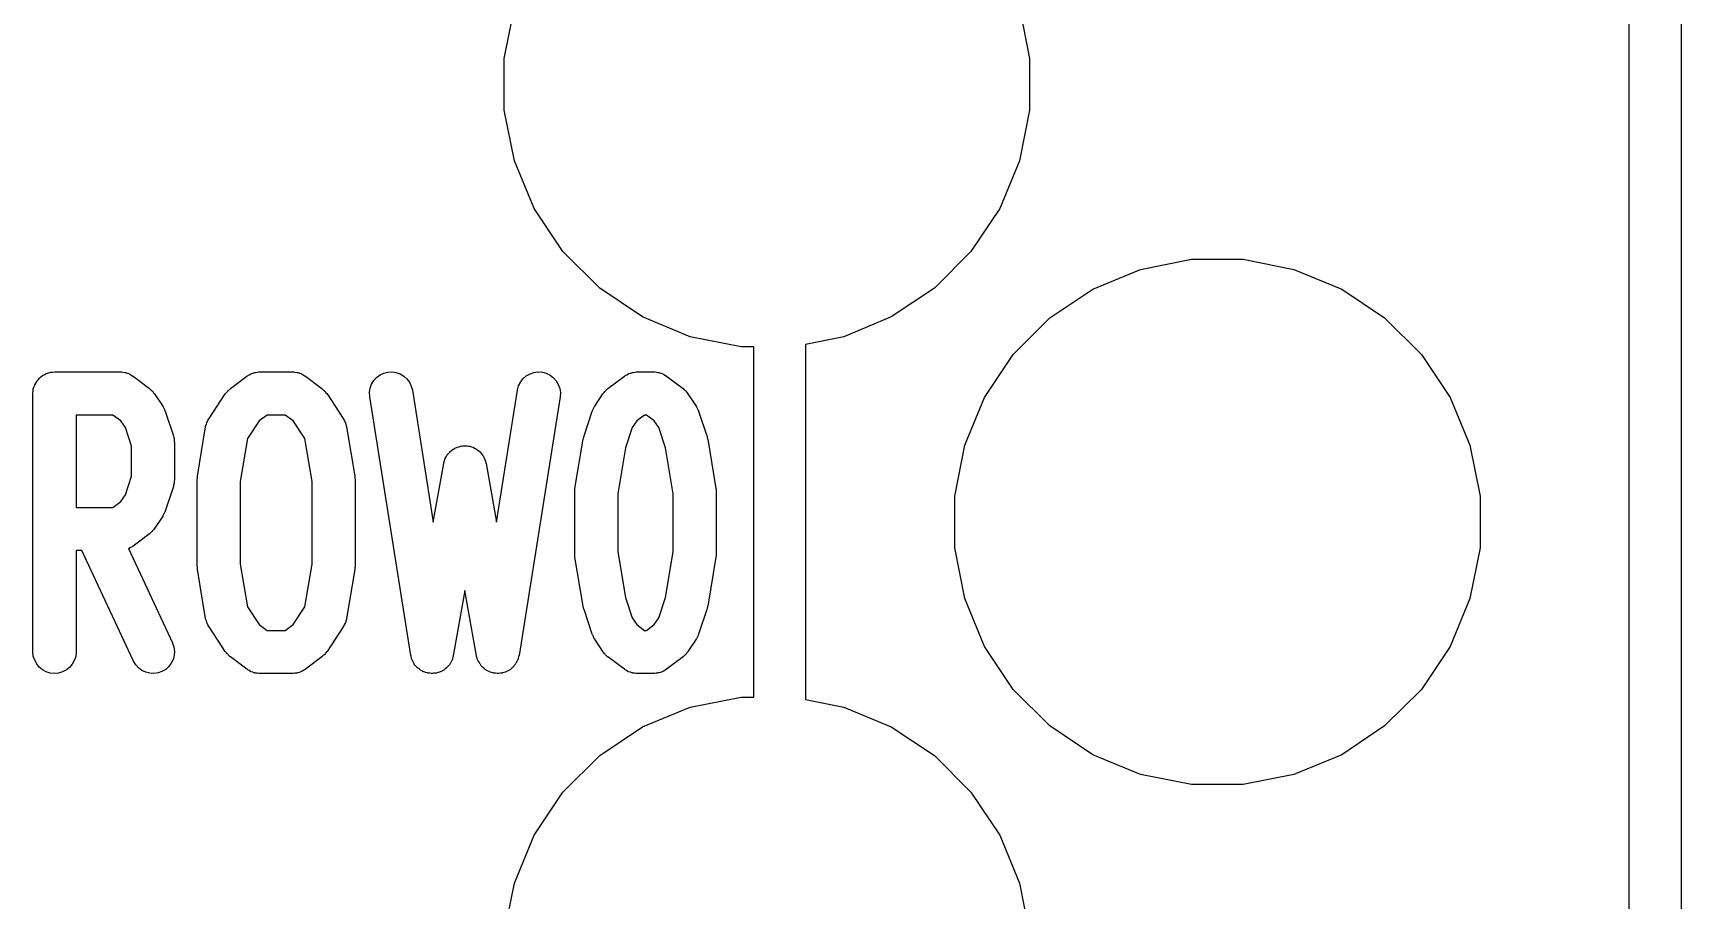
# Model space of a CAD drawing. Extents: x 85 to 230, y -161 to -76.
# Drawn here: x 222.106 to 226.887, y -93.538 to -91.022 of the extents above; entities that cross this region are included whole.
import ezdxf

# ---------------------------------------------------------------- set-up
doc = ezdxf.new("R2010")
doc.units = 0
doc.header["$MEASUREMENT"] = 0
doc.layers.add('BLACK', color=7, linetype='CONTINUOUS')

msp = doc.modelspace()

# ---------------------------------------------------------------- linework, layer by layer
at = {"layer": 'BLACK', "linetype": 'CONTINUOUS'}
for p, q in [((226.887, -75.9342), (226.887, -106.407)), ((226.737, -106.336), (226.737, -76.0055)), ((223.473, -91.0955), (223.503, -90.9482)), ((224.968, -90.9482), (224.997, -91.0955)), ((223.473, -91.2456), (223.473, -91.0955)), ((224.997, -91.0955), (224.997, -91.2456)), ((223.503, -91.3928), (223.473, -91.2456)), ((224.997, -91.2456), (224.968, -91.3928)), ((223.56, -91.5315), (223.503, -91.3928)), ((224.968, -91.3928), (224.911, -91.5315)), ((223.643, -91.6563), (223.56, -91.5315)), ((224.911, -91.5315), (224.827, -91.6563)), ((223.75, -91.7624), (223.643, -91.6563)), ((224.827, -91.6563), (224.721, -91.7624)), ((225.319, -91.7078), (225.467, -91.6785)), ((225.467, -91.6785), (225.617, -91.6785)), ((225.617, -91.6785), (225.764, -91.7078)), ((225.181, -91.7652), (225.319, -91.7078)), ((225.764, -91.7078), (225.903, -91.7652)), ((223.874, -91.8458), (223.75, -91.7624)), ((224.721, -91.7624), (224.596, -91.8458)), ((225.056, -91.8486), (225.181, -91.7652)), ((225.903, -91.7652), (226.027, -91.8486)), ((224.013, -91.9032), (223.874, -91.8458)), ((224.596, -91.8458), (224.458, -91.9032)), ((224.95, -91.9548), (225.056, -91.8486)), ((226.027, -91.8486), (226.134, -91.9548)), ((224.16, -91.9325), (224.013, -91.9032)), ((224.197, -91.9325), (224.16, -91.9325)), ((224.197, -92.9485), (224.197, -91.9325)), ((224.458, -91.9032), (224.347, -91.9253)), ((224.347, -91.9253), (224.347, -92.9557)), ((224.866, -92.0796), (224.95, -91.9548)), ((226.134, -91.9548), (226.217, -92.0796)), ((222.114, -92.038), (222.117, -92.0328)), ((222.117, -92.0325), (222.121, -92.028)), ((222.117, -92.0327), (222.117, -92.0325)), ((222.117, -92.0328), (222.117, -92.0327)), ((222.121, -92.028), (222.125, -92.0234)), ((222.125, -92.0231), (222.129, -92.0194)), ((222.125, -92.0233), (222.125, -92.0231)), ((222.125, -92.0234), (222.125, -92.0233)), ((222.129, -92.0194), (222.134, -92.0157)), ((222.134, -92.0155), (222.14, -92.0128)), ((222.134, -92.0156), (222.134, -92.0155)), ((222.134, -92.0157), (222.134, -92.0156)), ((222.14, -92.0128), (222.145, -92.01)), ((222.145, -92.0098), (222.151, -92.0082)), ((222.145, -92.0099), (222.145, -92.0098)), ((222.145, -92.01), (222.145, -92.0099)), ((222.151, -92.0082), (222.156, -92.0065)), ((222.156, -92.0065), (222.157, -92.0065)), ((222.157, -92.0064), (222.163, -92.0059)), ((222.157, -92.0065), (222.157, -92.0064)), ((222.163, -92.0059), (222.169, -92.0053)), ((222.169, -92.0053), (222.359, -92.0053)), ((222.359, -92.0053), (222.36, -92.0053)), ((222.36, -92.0053), (222.361, -92.0055)), ((222.361, -92.0055), (222.363, -92.0054)), ((222.363, -92.0054), (222.367, -92.0061)), ((222.367, -92.0061), (222.372, -92.0067)), ((222.372, -92.0067), (222.373, -92.0071)), ((222.373, -92.0071), (222.375, -92.0073)), ((222.375, -92.0073), (222.379, -92.0089)), ((222.379, -92.0089), (222.384, -92.0103)), ((222.384, -92.0103), (222.385, -92.011)), ((222.385, -92.011), (222.386, -92.0115)), ((222.386, -92.0115), (222.39, -92.0139)), ((222.39, -92.0139), (222.394, -92.0162)), ((222.394, -92.0162), (222.395, -92.0171)), ((222.395, -92.0171), (222.397, -92.0178)), ((222.397, -92.0178), (222.444, -92.0535)), ((222.679, -92.0535), (222.726, -92.0178)), ((222.726, -92.0178), (222.727, -92.0173)), ((222.727, -92.0173), (222.728, -92.0166)), ((222.728, -92.0166), (222.729, -92.0157)), ((222.729, -92.0157), (222.733, -92.0135)), ((222.733, -92.0135), (222.738, -92.0111)), ((222.738, -92.0111), (222.739, -92.0106)), ((222.739, -92.0106), (222.74, -92.01)), ((222.74, -92.01), (222.745, -92.0086)), ((222.745, -92.0086), (222.749, -92.0071)), ((222.749, -92.0071), (222.75, -92.0069)), ((222.75, -92.0069), (222.752, -92.0065)), ((222.752, -92.0065), (222.756, -92.006)), ((222.756, -92.006), (222.761, -92.0054)), ((222.761, -92.0054), (222.763, -92.0054)), ((222.763, -92.0054), (222.764, -92.0053)), ((222.764, -92.0053), (222.859, -92.0053)), ((222.859, -92.0053), (222.86, -92.0053)), ((222.86, -92.0053), (222.861, -92.0055)), ((222.861, -92.0055), (222.863, -92.0054)), ((222.863, -92.0054), (222.867, -92.0061)), ((222.867, -92.0061), (222.872, -92.0067)), ((222.872, -92.0067), (222.873, -92.0071)), ((222.873, -92.0071), (222.875, -92.0073)), ((222.875, -92.0073), (222.879, -92.0089)), ((222.879, -92.0089), (222.884, -92.0103)), ((222.884, -92.0103), (222.885, -92.011)), ((222.885, -92.011), (222.886, -92.0115)), ((222.886, -92.0115), (222.89, -92.0139)), ((222.89, -92.0139), (222.894, -92.0162)), ((222.894, -92.0162), (222.895, -92.0171)), ((222.895, -92.0171), (222.897, -92.0178)), ((222.897, -92.0178), (222.944, -92.0535)), ((223.088, -92.041), (223.095, -92.0305)), ((223.095, -92.0305), (223.103, -92.0215)), ((223.103, -92.0215), (223.113, -92.0142)), ((223.113, -92.0142), (223.124, -92.009)), ((223.124, -92.009), (223.135, -92.006)), ((223.135, -92.006), (223.148, -92.0054)), ((223.148, -92.0054), (223.16, -92.0071)), ((223.16, -92.0071), (223.171, -92.0111)), ((223.171, -92.0111), (223.182, -92.0173)), ((223.182, -92.0173), (223.191, -92.0255)), ((223.191, -92.0255), (223.198, -92.0352)), ((223.521, -92.0345), (223.528, -92.0248)), ((223.528, -92.0248), (223.537, -92.0168)), ((223.537, -92.0168), (223.548, -92.0108)), ((223.548, -92.0108), (223.559, -92.0069)), ((223.559, -92.0069), (223.571, -92.0053)), ((223.571, -92.0053), (223.584, -92.0061)), ((223.584, -92.0061), (223.595, -92.0093)), ((223.595, -92.0093), (223.606, -92.0147)), ((223.606, -92.0147), (223.616, -92.0221)), ((223.616, -92.0221), (223.624, -92.0313)), ((223.624, -92.0313), (223.63, -92.0418)), ((223.774, -92.0535), (223.822, -92.0178)), ((223.822, -92.0173), (223.823, -92.0166)), ((223.822, -92.0178), (223.822, -92.0173)), ((223.823, -92.0166), (223.825, -92.0157)), ((223.825, -92.0157), (223.829, -92.0135)), ((223.829, -92.0135), (223.833, -92.0111)), ((223.833, -92.0111), (223.834, -92.0106)), ((223.834, -92.0106), (223.835, -92.01)), ((223.835, -92.01), (223.84, -92.0086)), ((223.84, -92.0086), (223.844, -92.0071)), ((223.844, -92.0071), (223.846, -92.0069)), ((223.846, -92.0069), (223.847, -92.0065)), ((223.847, -92.0065), (223.852, -92.006)), ((223.852, -92.006), (223.856, -92.0054)), ((223.856, -92.0054), (223.858, -92.0054)), ((223.858, -92.0054), (223.859, -92.0053)), ((223.859, -92.0053), (223.907, -92.0053)), ((223.907, -92.0053), (223.908, -92.0053)), ((223.908, -92.0053), (223.909, -92.0055)), ((223.909, -92.0055), (223.91, -92.0054)), ((223.91, -92.0054), (223.915, -92.0061)), ((223.915, -92.0061), (223.92, -92.0067)), ((223.92, -92.0067), (223.921, -92.0071)), ((223.921, -92.0071), (223.922, -92.0073)), ((223.922, -92.0073), (223.927, -92.0089)), ((223.927, -92.0089), (223.931, -92.0103)), ((223.931, -92.0103), (223.933, -92.011)), ((223.933, -92.011), (223.934, -92.0115)), ((223.934, -92.0115), (223.938, -92.0139)), ((223.938, -92.0139), (223.942, -92.0162)), ((223.942, -92.0162), (223.943, -92.0171)), ((223.943, -92.0171), (223.944, -92.0178)), ((223.944, -92.0178), (223.992, -92.0535)), ((222.106, -92.0669), (222.107, -92.061)), ((222.106, -92.0673), (222.106, -92.0669)), ((222.106, -92.0674), (222.106, -92.0673)), ((222.106, -92.0678), (222.106, -92.0674)), ((222.106, -92.0674), (222.106, -92.0674)), ((222.106, -92.8178), (222.106, -92.0678)), ((222.107, -92.0548), (222.109, -92.0492)), ((222.107, -92.055), (222.107, -92.0548)), ((222.107, -92.0552), (222.107, -92.055)), ((222.107, -92.061), (222.107, -92.0552)), ((222.109, -92.0492), (222.111, -92.0436)), ((222.111, -92.0432), (222.114, -92.038)), ((222.111, -92.0434), (222.111, -92.0432)), ((222.111, -92.0436), (222.111, -92.0434)), ((222.444, -92.0535), (222.445, -92.054)), ((222.445, -92.054), (222.448, -92.0568)), ((222.448, -92.0568), (222.451, -92.0594)), ((222.451, -92.0594), (222.452, -92.061)), ((222.452, -92.061), (222.454, -92.0624)), ((222.454, -92.0624), (222.456, -92.0657)), ((222.456, -92.0657), (222.459, -92.0688)), ((222.459, -92.0688), (222.483, -92.1046)), ((222.617, -92.1403), (222.664, -92.0688)), ((222.664, -92.0688), (222.665, -92.0681)), ((222.665, -92.0681), (222.667, -92.065)), ((222.667, -92.065), (222.67, -92.0617)), ((222.67, -92.0617), (222.671, -92.0604)), ((222.671, -92.0604), (222.673, -92.0588)), ((222.673, -92.0588), (222.676, -92.0563)), ((222.676, -92.0563), (222.679, -92.0535)), ((222.944, -92.0535), (222.945, -92.054)), ((222.945, -92.054), (222.948, -92.0568)), ((222.948, -92.0568), (222.951, -92.0594)), ((222.951, -92.0594), (222.952, -92.061)), ((222.952, -92.061), (222.954, -92.0624)), ((222.954, -92.0624), (222.956, -92.0657)), ((222.956, -92.0657), (222.959, -92.0688)), ((222.959, -92.0688), (223.006, -92.1403)), ((223.082, -92.0645), (223.084, -92.0525)), ((223.083, -92.0767), (223.082, -92.0645)), ((223.083, -92.0776), (223.083, -92.0767)), ((223.202, -92.8276), (223.083, -92.0776)), ((223.084, -92.0525), (223.088, -92.041)), ((223.198, -92.0352), (223.203, -92.0462)), ((223.203, -92.0462), (223.207, -92.058)), ((223.207, -92.058), (223.267, -92.4411)), ((223.451, -92.4411), (223.512, -92.058)), ((223.512, -92.0571), (223.515, -92.0454)), ((223.512, -92.058), (223.512, -92.0571)), ((223.515, -92.0454), (223.521, -92.0345)), ((223.635, -92.0776), (223.516, -92.8276)), ((223.63, -92.0418), (223.634, -92.0533)), ((223.634, -92.0533), (223.636, -92.0654)), ((223.636, -92.0654), (223.635, -92.0776)), ((223.736, -92.1046), (223.759, -92.0688)), ((223.759, -92.0688), (223.76, -92.0681)), ((223.76, -92.0681), (223.763, -92.065)), ((223.763, -92.065), (223.765, -92.0617)), ((223.765, -92.0617), (223.767, -92.0604)), ((223.767, -92.0604), (223.768, -92.0588)), ((223.768, -92.0588), (223.771, -92.0563)), ((223.771, -92.0563), (223.774, -92.0535)), ((223.992, -92.0535), (223.993, -92.054)), ((223.993, -92.054), (223.995, -92.0568)), ((223.995, -92.0568), (223.999, -92.0594)), ((223.999, -92.0594), (224, -92.061)), ((224, -92.061), (224.001, -92.0624)), ((224.001, -92.0624), (224.004, -92.0657)), ((224.004, -92.0657), (224.006, -92.0688)), ((224.006, -92.0688), (224.03, -92.1046)), ((224.809, -92.2182), (224.866, -92.0796)), ((226.217, -92.0796), (226.274, -92.2182)), ((222.483, -92.1046), (222.483, -92.1053)), ((222.483, -92.1053), (222.484, -92.1069)), ((222.484, -92.1069), (222.485, -92.1083)), ((222.485, -92.1083), (222.487, -92.1123)), ((222.487, -92.1123), (222.489, -92.1161)), ((222.489, -92.1161), (222.489, -92.1178)), ((222.489, -92.1178), (222.49, -92.1195)), ((222.49, -92.1195), (222.514, -92.1909)), ((223.705, -92.1909), (223.728, -92.1195)), ((223.728, -92.1195), (223.729, -92.1186)), ((223.729, -92.117), (223.73, -92.1153)), ((223.729, -92.1186), (223.729, -92.117)), ((223.73, -92.1153), (223.732, -92.1115)), ((223.732, -92.1115), (223.734, -92.1076)), ((223.734, -92.1076), (223.735, -92.1061)), ((223.735, -92.1061), (223.736, -92.1046)), ((224.03, -92.1046), (224.031, -92.1053)), ((224.031, -92.1053), (224.031, -92.1069)), ((224.031, -92.1069), (224.032, -92.1083)), ((224.032, -92.1083), (224.034, -92.1123)), ((224.034, -92.1123), (224.036, -92.1161)), ((224.036, -92.1161), (224.037, -92.1178)), ((224.037, -92.1178), (224.037, -92.1195)), ((224.037, -92.1195), (224.061, -92.1909)), ((222.231, -92.1303), (222.231, -92.3982)), ((222.338, -92.1303), (222.231, -92.1303)), ((222.361, -92.1471), (222.338, -92.1303)), ((222.374, -92.1669), (222.361, -92.1471)), ((222.392, -92.2208), (222.374, -92.1669)), ((222.583, -92.3075), (222.607, -92.1647)), ((222.607, -92.1627), (222.609, -92.1574)), ((222.607, -92.1633), (222.607, -92.1627)), ((222.607, -92.1638), (222.607, -92.1633)), ((222.607, -92.1647), (222.607, -92.1638)), ((222.609, -92.1574), (222.61, -92.1521)), ((222.61, -92.1521), (222.611, -92.1516)), ((222.611, -92.151), (222.613, -92.1461)), ((222.611, -92.1516), (222.611, -92.151)), ((222.613, -92.1461), (222.616, -92.1412)), ((222.616, -92.1408), (222.617, -92.1403)), ((222.616, -92.1412), (222.616, -92.1408)), ((222.762, -92.1471), (222.728, -92.1984)), ((222.785, -92.1303), (222.762, -92.1471)), ((222.838, -92.1303), (222.785, -92.1303)), ((222.861, -92.1471), (222.838, -92.1303)), ((222.895, -92.1984), (222.861, -92.1471)), ((223.006, -92.1403), (223.007, -92.141)), ((223.007, -92.141), (223.007, -92.1415)), ((223.007, -92.1415), (223.007, -92.1419)), ((223.007, -92.1419), (223.01, -92.1469)), ((223.01, -92.1469), (223.012, -92.1518)), ((223.012, -92.1518), (223.013, -92.1524)), ((223.013, -92.1524), (223.013, -92.1529)), ((223.013, -92.1529), (223.014, -92.1583)), ((223.014, -92.1583), (223.016, -92.1636)), ((223.016, -92.1636), (223.016, -92.1641)), ((223.016, -92.1641), (223.016, -92.1647)), ((223.016, -92.1647), (223.04, -92.3075)), ((223.844, -92.1669), (223.825, -92.2258)), ((223.858, -92.1471), (223.844, -92.1669)), ((223.88, -92.1303), (223.858, -92.1471)), ((223.886, -92.1303), (223.88, -92.1303)), ((223.908, -92.1471), (223.886, -92.1303)), ((223.922, -92.1669), (223.908, -92.1471)), ((223.941, -92.2258), (223.922, -92.1669)), ((222.392, -92.3077), (222.392, -92.2208)), ((222.514, -92.1909), (222.514, -92.1917)), ((222.514, -92.1917), (222.515, -92.1951)), ((222.515, -92.1951), (222.516, -92.1985)), ((222.516, -92.1985), (222.516, -92.2011)), ((222.516, -92.2011), (222.516, -92.2036)), ((222.516, -92.2036), (222.516, -92.2072)), ((222.516, -92.2072), (222.517, -92.2107)), ((222.517, -92.2107), (222.517, -92.3178)), ((222.728, -92.1984), (222.707, -92.323)), ((222.916, -92.323), (222.895, -92.1984)), ((223.33, -92.227), (223.335, -92.2246)), ((223.335, -92.2246), (223.336, -92.2242)), ((223.336, -92.2242), (223.337, -92.2237)), ((223.337, -92.2237), (223.342, -92.2224)), ((223.342, -92.2224), (223.346, -92.2209)), ((223.346, -92.2209), (223.347, -92.2208)), ((223.347, -92.2208), (223.349, -92.2205)), ((223.349, -92.2205), (223.353, -92.2201)), ((223.353, -92.2201), (223.358, -92.2196)), ((223.358, -92.2196), (223.36, -92.2197)), ((223.36, -92.2197), (223.361, -92.2196)), ((223.361, -92.2196), (223.366, -92.2202)), ((223.366, -92.2202), (223.37, -92.2206)), ((223.37, -92.2206), (223.372, -92.221)), ((223.372, -92.221), (223.373, -92.2211)), ((223.373, -92.2211), (223.378, -92.2227)), ((223.378, -92.2227), (223.382, -92.224)), ((223.382, -92.224), (223.383, -92.2246)), ((223.383, -92.2246), (223.384, -92.2249)), ((223.384, -92.2249), (223.389, -92.2274)), ((223.678, -92.3432), (223.702, -92.2004)), ((223.702, -92.1995), (223.704, -92.1952)), ((223.702, -92.2004), (223.702, -92.1995)), ((223.704, -92.1952), (223.705, -92.1909)), ((224.061, -92.1909), (224.062, -92.1917)), ((224.062, -92.1917), (224.062, -92.1961)), ((224.062, -92.1961), (224.064, -92.2004)), ((224.064, -92.2004), (224.087, -92.3432)), ((224.78, -92.3655), (224.809, -92.2182)), ((226.274, -92.2182), (226.304, -92.3655)), ((223.267, -92.4411), (223.298, -92.2711)), ((223.298, -92.2679), (223.3, -92.2633)), ((223.298, -92.2691), (223.298, -92.2679)), ((223.298, -92.2703), (223.298, -92.2691)), ((223.298, -92.2711), (223.298, -92.2703)), ((223.3, -92.2633), (223.301, -92.2586)), ((223.301, -92.2586), (223.302, -92.2575)), ((223.302, -92.2563), (223.305, -92.2521)), ((223.302, -92.2575), (223.302, -92.2563)), ((223.305, -92.2521), (223.307, -92.2478)), ((223.307, -92.2478), (223.308, -92.2468)), ((223.308, -92.2458), (223.311, -92.2421)), ((223.308, -92.2468), (223.308, -92.2458)), ((223.311, -92.2421), (223.315, -92.2383)), ((223.315, -92.2375), (223.316, -92.2366)), ((223.315, -92.2383), (223.315, -92.2375)), ((223.316, -92.2366), (223.32, -92.2336)), ((223.32, -92.2336), (223.324, -92.2305)), ((223.324, -92.2305), (223.325, -92.2299)), ((223.325, -92.2299), (223.326, -92.2291)), ((223.326, -92.2291), (223.33, -92.227)), ((223.389, -92.2274), (223.393, -92.2296)), ((223.393, -92.2296), (223.394, -92.2304)), ((223.394, -92.2304), (223.395, -92.231)), ((223.395, -92.231), (223.399, -92.2341)), ((223.399, -92.2341), (223.403, -92.2372)), ((223.403, -92.2372), (223.403, -92.2381)), ((223.403, -92.2381), (223.404, -92.2389)), ((223.404, -92.2389), (223.407, -92.2427)), ((223.407, -92.2427), (223.41, -92.2465)), ((223.41, -92.2465), (223.411, -92.2476)), ((223.411, -92.2476), (223.412, -92.2485)), ((223.412, -92.2485), (223.414, -92.2529)), ((223.414, -92.2529), (223.416, -92.2571)), ((223.416, -92.2571), (223.417, -92.2583)), ((223.417, -92.2583), (223.417, -92.2594)), ((223.417, -92.2594), (223.419, -92.2641)), ((223.419, -92.2641), (223.42, -92.2687)), ((223.42, -92.2687), (223.42, -92.27)), ((223.42, -92.27), (223.421, -92.2711)), ((223.421, -92.2711), (223.451, -92.4411)), ((223.825, -92.2258), (223.803, -92.3587)), ((223.963, -92.3587), (223.941, -92.2258)), ((222.374, -92.3615), (222.392, -92.3077)), ((222.517, -92.3187), (222.516, -92.3222)), ((222.517, -92.3178), (222.517, -92.3187)), ((222.582, -92.3169), (222.583, -92.3122)), ((222.582, -92.3178), (222.582, -92.3169)), ((222.582, -92.5678), (222.582, -92.3178)), ((222.583, -92.3122), (222.583, -92.3075)), ((223.04, -92.3075), (223.04, -92.3084)), ((223.04, -92.3084), (223.04, -92.3131)), ((223.04, -92.3131), (223.041, -92.3178)), ((223.041, -92.3178), (223.041, -92.5678)), ((222.361, -92.3814), (222.374, -92.3615)), ((222.514, -92.3376), (222.49, -92.409)), ((222.515, -92.3308), (222.514, -92.3341)), ((222.514, -92.3341), (222.514, -92.3376)), ((222.516, -92.3282), (222.515, -92.3308)), ((222.516, -92.3222), (222.516, -92.3257)), ((222.516, -92.3257), (222.516, -92.3282)), ((222.707, -92.323), (222.707, -92.5626)), ((222.916, -92.5626), (222.916, -92.323)), ((223.678, -92.348), (223.678, -92.3432)), ((223.678, -92.3526), (223.678, -92.348)), ((223.678, -92.3535), (223.678, -92.3526)), ((223.678, -92.5321), (223.678, -92.3535)), ((223.803, -92.3587), (223.803, -92.5269)), ((223.963, -92.5269), (223.963, -92.3587)), ((224.087, -92.3432), (224.088, -92.3441)), ((224.088, -92.3441), (224.088, -92.3488)), ((224.088, -92.3488), (224.088, -92.3535)), ((224.088, -92.3535), (224.088, -92.5321)), ((224.78, -92.5156), (224.78, -92.3655)), ((226.304, -92.3655), (226.304, -92.5156)), ((222.231, -92.3982), (222.338, -92.3982)), ((222.338, -92.3982), (222.361, -92.3814)), ((222.488, -92.4131), (222.486, -92.417)), ((222.489, -92.4114), (222.488, -92.4131)), ((222.49, -92.4098), (222.489, -92.4114)), ((222.49, -92.409), (222.49, -92.4098)), ((222.456, -92.4634), (222.453, -92.4667)), ((222.458, -92.4603), (222.456, -92.4634)), ((222.459, -92.4596), (222.458, -92.4603)), ((222.483, -92.4239), (222.459, -92.4596)), ((222.484, -92.4209), (222.483, -92.4223)), ((222.483, -92.4223), (222.483, -92.4239)), ((222.486, -92.417), (222.484, -92.4209)), ((222.395, -92.5119), (222.394, -92.5127)), ((222.396, -92.5112), (222.395, -92.5119)), ((222.397, -92.5107), (222.396, -92.5112)), ((222.444, -92.4749), (222.397, -92.5107)), ((222.447, -92.4722), (222.444, -92.4749)), ((222.45, -92.4697), (222.447, -92.4722)), ((222.452, -92.4681), (222.45, -92.4697)), ((222.453, -92.4667), (222.452, -92.4681)), ((222.248, -92.5232), (222.231, -92.5232)), ((222.231, -92.5232), (222.231, -92.8178)), ((222.398, -92.8442), (222.248, -92.5232)), ((222.384, -92.5178), (222.383, -92.5181)), ((222.383, -92.5181), (222.511, -92.7914)), ((222.385, -92.5174), (222.384, -92.5178)), ((222.389, -92.5149), (222.385, -92.5174)), ((222.394, -92.5127), (222.389, -92.5149)), ((223.678, -92.5368), (223.678, -92.5321)), ((223.678, -92.5415), (223.678, -92.5368)), ((223.678, -92.5424), (223.678, -92.5415)), ((223.702, -92.6852), (223.678, -92.5424)), ((223.803, -92.5269), (223.825, -92.6598)), ((223.941, -92.6598), (223.963, -92.5269)), ((224.087, -92.5424), (224.064, -92.6852)), ((224.088, -92.5376), (224.087, -92.5424)), ((224.088, -92.5321), (224.088, -92.533)), ((224.088, -92.533), (224.088, -92.5376)), ((224.809, -92.6628), (224.78, -92.5156)), ((226.304, -92.5156), (226.274, -92.6628)), ((222.583, -92.5725), (222.582, -92.5678)), ((222.583, -92.5772), (222.583, -92.5725)), ((222.583, -92.5781), (222.583, -92.5772)), ((222.607, -92.7209), (222.583, -92.5781)), ((222.707, -92.5626), (222.728, -92.6871)), ((222.895, -92.6871), (222.916, -92.5626)), ((223.04, -92.5781), (223.016, -92.7209)), ((223.041, -92.5687), (223.04, -92.5733)), ((223.04, -92.5733), (223.04, -92.5781)), ((223.041, -92.5678), (223.041, -92.5687)), ((223.359, -92.6392), (223.325, -92.8287)), ((223.393, -92.8287), (223.359, -92.6392)), ((222.728, -92.6871), (222.762, -92.7385)), ((222.861, -92.7385), (222.895, -92.6871)), ((223.703, -92.6895), (223.702, -92.6852)), ((223.704, -92.6939), (223.703, -92.6895)), ((223.705, -92.6947), (223.704, -92.6939)), ((223.728, -92.7661), (223.705, -92.6947)), ((223.825, -92.6598), (223.844, -92.7187)), ((223.922, -92.7187), (223.941, -92.6598)), ((224.061, -92.6947), (224.037, -92.7661)), ((224.062, -92.6904), (224.061, -92.6947)), ((224.063, -92.6861), (224.062, -92.6904)), ((224.064, -92.6852), (224.063, -92.6861)), ((224.866, -92.8015), (224.809, -92.6628)), ((226.274, -92.6628), (226.217, -92.8015)), ((222.607, -92.7215), (222.607, -92.7209)), ((222.607, -92.722), (222.607, -92.7215)), ((222.609, -92.7273), (222.607, -92.722)), ((222.61, -92.7327), (222.609, -92.7273)), ((222.61, -92.7332), (222.61, -92.7327)), ((222.611, -92.7338), (222.61, -92.7332)), ((222.613, -92.7387), (222.611, -92.7338)), ((222.616, -92.7436), (222.613, -92.7387)), ((222.616, -92.7441), (222.616, -92.7436)), ((222.616, -92.7446), (222.616, -92.7441)), ((222.617, -92.7453), (222.616, -92.7446)), ((222.664, -92.8167), (222.617, -92.7453)), ((222.762, -92.7385), (222.785, -92.7553)), ((222.838, -92.7553), (222.861, -92.7385)), ((223.006, -92.7453), (222.959, -92.8167)), ((223.007, -92.7448), (223.006, -92.7453)), ((223.009, -92.7394), (223.007, -92.7444)), ((223.007, -92.7444), (223.007, -92.7448)), ((223.012, -92.7346), (223.009, -92.7394)), ((223.013, -92.7335), (223.012, -92.734)), ((223.012, -92.734), (223.012, -92.7346)), ((223.014, -92.7282), (223.013, -92.7335)), ((223.016, -92.7229), (223.014, -92.7282)), ((223.016, -92.7209), (223.016, -92.7218)), ((223.016, -92.7218), (223.016, -92.7223)), ((223.016, -92.7223), (223.016, -92.7229)), ((223.844, -92.7187), (223.858, -92.7385)), ((223.858, -92.7385), (223.88, -92.7553)), ((223.886, -92.7553), (223.908, -92.7385)), ((223.908, -92.7385), (223.922, -92.7187)), ((222.511, -92.7914), (222.511, -92.7922)), ((222.511, -92.7922), (222.515, -92.8037)), ((222.785, -92.7553), (222.838, -92.7553)), ((223.729, -92.7678), (223.728, -92.7661)), ((223.73, -92.7695), (223.729, -92.7678)), ((223.732, -92.7733), (223.73, -92.7695)), ((223.733, -92.7773), (223.732, -92.7733)), ((223.734, -92.7787), (223.733, -92.7773)), ((223.735, -92.7803), (223.734, -92.7787)), ((223.736, -92.781), (223.735, -92.7803)), ((223.759, -92.8167), (223.736, -92.781)), ((223.88, -92.7553), (223.886, -92.7553)), ((224.03, -92.781), (224.006, -92.8167)), ((224.031, -92.7795), (224.03, -92.781)), ((224.032, -92.778), (224.031, -92.7795)), ((224.034, -92.7741), (224.032, -92.778)), ((224.036, -92.7703), (224.034, -92.7741)), ((224.037, -92.767), (224.036, -92.7686)), ((224.036, -92.7686), (224.036, -92.7703)), ((224.037, -92.7661), (224.037, -92.767)), ((222.107, -92.8299), (222.106, -92.8178)), ((222.111, -92.8416), (222.107, -92.8299)), ((222.117, -92.8524), (222.111, -92.8416)), ((222.226, -92.8424), (222.22, -92.8531)), ((222.23, -92.8308), (222.226, -92.8424)), ((222.231, -92.8187), (222.23, -92.8308)), ((222.231, -92.8178), (222.231, -92.8187)), ((222.404, -92.8547), (222.398, -92.8442)), ((222.513, -92.8398), (222.507, -92.8507)), ((222.516, -92.828), (222.513, -92.8398)), ((222.515, -92.8037), (222.517, -92.8158)), ((222.517, -92.8158), (222.516, -92.828)), ((222.667, -92.8199), (222.664, -92.8167)), ((222.669, -92.8232), (222.667, -92.8199)), ((222.671, -92.8246), (222.669, -92.8232)), ((222.672, -92.8262), (222.671, -92.8246)), ((222.675, -92.8288), (222.672, -92.8262)), ((222.678, -92.8316), (222.675, -92.8288)), ((222.679, -92.8321), (222.678, -92.8316)), ((222.726, -92.8678), (222.679, -92.8321)), ((222.944, -92.8321), (222.897, -92.8678)), ((222.947, -92.8293), (222.944, -92.8321)), ((222.95, -92.8268), (222.947, -92.8293)), ((222.952, -92.8252), (222.95, -92.8268)), ((222.953, -92.8238), (222.952, -92.8252)), ((222.956, -92.8206), (222.953, -92.8238)), ((222.958, -92.8175), (222.956, -92.8206)), ((222.959, -92.8167), (222.958, -92.8175)), ((223.203, -92.8293), (223.202, -92.8276)), ((223.203, -92.8311), (223.203, -92.8293)), ((223.204, -92.8352), (223.203, -92.8311)), ((223.205, -92.8394), (223.204, -92.8352)), ((223.206, -92.841), (223.205, -92.8394)), ((223.207, -92.8427), (223.206, -92.841)), ((223.209, -92.8465), (223.207, -92.8427)), ((223.211, -92.8504), (223.209, -92.8465)), ((223.32, -92.8446), (223.318, -92.8483)), ((223.321, -92.8429), (223.32, -92.8446)), ((223.322, -92.8413), (223.321, -92.8429)), ((223.323, -92.8372), (223.322, -92.8413)), ((223.324, -92.8331), (223.323, -92.8372)), ((223.325, -92.8313), (223.324, -92.8331)), ((223.325, -92.8287), (223.325, -92.8296)), ((223.325, -92.8296), (223.325, -92.8313)), ((223.393, -92.8305), (223.393, -92.8287)), ((223.394, -92.8323), (223.393, -92.8305)), ((223.395, -92.8363), (223.394, -92.8323)), ((223.396, -92.8405), (223.395, -92.8363)), ((223.397, -92.8421), (223.396, -92.8405)), ((223.398, -92.8438), (223.397, -92.8421)), ((223.4, -92.8475), (223.398, -92.8438)), ((223.511, -92.8435), (223.509, -92.8473)), ((223.512, -92.8418), (223.511, -92.8435)), ((223.513, -92.8402), (223.512, -92.8418)), ((223.514, -92.8361), (223.513, -92.8402)), ((223.515, -92.832), (223.514, -92.8361)), ((223.516, -92.8285), (223.515, -92.8302)), ((223.515, -92.8302), (223.515, -92.832)), ((223.516, -92.8276), (223.516, -92.8285)), ((223.762, -92.8199), (223.759, -92.8167)), ((223.764, -92.8232), (223.762, -92.8199)), ((223.766, -92.8246), (223.764, -92.8232)), ((223.767, -92.8262), (223.766, -92.8246)), ((223.77, -92.8288), (223.767, -92.8262)), ((223.773, -92.8316), (223.77, -92.8288)), ((223.774, -92.8321), (223.773, -92.8316)), ((223.822, -92.8678), (223.774, -92.8321)), ((223.992, -92.8321), (223.944, -92.8678)), ((223.995, -92.8293), (223.992, -92.8321)), ((223.998, -92.8268), (223.995, -92.8293)), ((223.999, -92.8252), (223.998, -92.8268)), ((224.001, -92.8238), (223.999, -92.8252)), ((224.003, -92.8206), (224.001, -92.8238)), ((224.006, -92.8175), (224.003, -92.8206)), ((224.006, -92.8167), (224.006, -92.8175)), ((224.95, -92.9263), (224.866, -92.8015)), ((226.217, -92.8015), (226.134, -92.9263)), ((222.124, -92.8618), (222.117, -92.8524)), ((222.134, -92.8696), (222.124, -92.8618)), ((222.144, -92.8754), (222.134, -92.8696)), ((222.156, -92.879), (222.144, -92.8754)), ((222.168, -92.8803), (222.156, -92.879)), ((222.18, -92.8792), (222.168, -92.8803)), ((222.192, -92.8757), (222.18, -92.8792)), ((222.203, -92.8701), (222.192, -92.8757)), ((222.212, -92.8624), (222.203, -92.8701)), ((222.22, -92.8531), (222.212, -92.8624)), ((222.412, -92.8638), (222.404, -92.8547)), ((222.422, -92.8712), (222.412, -92.8638)), ((222.433, -92.8765), (222.422, -92.8712)), ((222.445, -92.8795), (222.433, -92.8765)), ((222.457, -92.8802), (222.445, -92.8795)), ((222.469, -92.8786), (222.457, -92.8802)), ((222.48, -92.8746), (222.469, -92.8786)), ((222.491, -92.8685), (222.48, -92.8746)), ((222.5, -92.8604), (222.491, -92.8685)), ((222.507, -92.8507), (222.5, -92.8604)), ((222.728, -92.8685), (222.726, -92.8678)), ((222.729, -92.8694), (222.728, -92.8685)), ((222.733, -92.8717), (222.729, -92.8694)), ((222.737, -92.8741), (222.733, -92.8717)), ((222.738, -92.8746), (222.737, -92.8741)), ((222.739, -92.8752), (222.738, -92.8746)), ((222.744, -92.8767), (222.739, -92.8752)), ((222.748, -92.8783), (222.744, -92.8767)), ((222.75, -92.8785), (222.748, -92.8783)), ((222.751, -92.8789), (222.75, -92.8785)), ((222.756, -92.8795), (222.751, -92.8789)), ((222.76, -92.8802), (222.756, -92.8795)), ((222.762, -92.8801), (222.76, -92.8802)), ((222.763, -92.8803), (222.762, -92.8801)), ((222.764, -92.8803), (222.763, -92.8803)), ((222.859, -92.8803), (222.764, -92.8803)), ((222.86, -92.8802), (222.859, -92.8803)), ((222.862, -92.8802), (222.86, -92.8802)), ((222.866, -92.8796), (222.862, -92.8802)), ((222.871, -92.8791), (222.866, -92.8796)), ((222.873, -92.8787), (222.871, -92.8791)), ((222.874, -92.8785), (222.873, -92.8787)), ((222.878, -92.877), (222.874, -92.8785)), ((222.883, -92.8756), (222.878, -92.877)), ((222.884, -92.8749), (222.883, -92.8756)), ((222.885, -92.8745), (222.884, -92.8749)), ((222.889, -92.8721), (222.885, -92.8745)), ((222.894, -92.8699), (222.889, -92.8721)), ((222.895, -92.869), (222.894, -92.8699)), ((222.896, -92.8683), (222.895, -92.869)), ((222.897, -92.8678), (222.896, -92.8683)), ((223.212, -92.8518), (223.211, -92.8504)), ((223.212, -92.8534), (223.212, -92.8518)), ((223.215, -92.8567), (223.212, -92.8534)), ((223.218, -92.8601), (223.215, -92.8567)), ((223.219, -92.8613), (223.218, -92.8601)), ((223.22, -92.8627), (223.219, -92.8613)), ((223.224, -92.8654), (223.22, -92.8627)), ((223.227, -92.8682), (223.224, -92.8654)), ((223.229, -92.8692), (223.227, -92.8682)), ((223.23, -92.8703), (223.229, -92.8692)), ((223.234, -92.8722), (223.23, -92.8703)), ((223.237, -92.8744), (223.234, -92.8722)), ((223.239, -92.8751), (223.237, -92.8744)), ((223.241, -92.8759), (223.239, -92.8751)), ((223.245, -92.8771), (223.241, -92.8759)), ((223.249, -92.8785), (223.245, -92.8771)), ((223.251, -92.8788), (223.249, -92.8785)), ((223.252, -92.8793), (223.251, -92.8788)), ((223.257, -92.8796), (223.252, -92.8793)), ((223.261, -92.8802), (223.257, -92.8796)), ((223.263, -92.8801), (223.261, -92.8802)), ((223.265, -92.8803), (223.263, -92.8801)), ((223.269, -92.8798), (223.265, -92.8803)), ((223.273, -92.8796), (223.269, -92.8798)), ((223.275, -92.8791), (223.273, -92.8796)), ((223.277, -92.8789), (223.275, -92.8791)), ((223.281, -92.8777), (223.277, -92.8789)), ((223.285, -92.8766), (223.281, -92.8777)), ((223.287, -92.8758), (223.285, -92.8766)), ((223.288, -92.8753), (223.287, -92.8758)), ((223.292, -92.8732), (223.288, -92.8753)), ((223.296, -92.8714), (223.292, -92.8732)), ((223.298, -92.8703), (223.296, -92.8714)), ((223.299, -92.8694), (223.298, -92.8703)), ((223.302, -92.8667), (223.299, -92.8694)), ((223.306, -92.8641), (223.302, -92.8667)), ((223.307, -92.8627), (223.306, -92.8641)), ((223.308, -92.8616), (223.307, -92.8627)), ((223.311, -92.8582), (223.308, -92.8616)), ((223.314, -92.855), (223.311, -92.8582)), ((223.315, -92.8535), (223.314, -92.855)), ((223.316, -92.8521), (223.315, -92.8535)), ((223.318, -92.8483), (223.316, -92.8521)), ((223.402, -92.8514), (223.4, -92.8475)), ((223.403, -92.8528), (223.402, -92.8514)), ((223.404, -92.8543), (223.403, -92.8528)), ((223.406, -92.8576), (223.404, -92.8543)), ((223.409, -92.861), (223.406, -92.8576)), ((223.411, -92.8621), (223.409, -92.861)), ((223.412, -92.8635), (223.411, -92.8621)), ((223.415, -92.8661), (223.412, -92.8635)), ((223.418, -92.8689), (223.415, -92.8661)), ((223.42, -92.8698), (223.418, -92.8689)), ((223.421, -92.8709), (223.42, -92.8698)), ((223.425, -92.8728), (223.421, -92.8709)), ((223.429, -92.8749), (223.425, -92.8728)), ((223.431, -92.8755), (223.429, -92.8749)), ((223.432, -92.8763), (223.431, -92.8755)), ((223.436, -92.8774), (223.432, -92.8763)), ((223.441, -92.8788), (223.436, -92.8774)), ((223.442, -92.879), (223.441, -92.8788)), ((223.444, -92.8795), (223.442, -92.879)), ((223.448, -92.8797), (223.444, -92.8795)), ((223.453, -92.8803), (223.448, -92.8797)), ((223.454, -92.8801), (223.453, -92.8803)), ((223.456, -92.8803), (223.454, -92.8801)), ((223.461, -92.8797), (223.456, -92.8803)), ((223.465, -92.8794), (223.461, -92.8797)), ((223.467, -92.8789), (223.465, -92.8794)), ((223.468, -92.8787), (223.467, -92.8789)), ((223.472, -92.8773), (223.468, -92.8787)), ((223.477, -92.8762), (223.472, -92.8773)), ((223.478, -92.8754), (223.477, -92.8762)), ((223.48, -92.8748), (223.478, -92.8754)), ((223.484, -92.8727), (223.48, -92.8748)), ((223.488, -92.8708), (223.484, -92.8727)), ((223.489, -92.8696), (223.488, -92.8708)), ((223.491, -92.8688), (223.489, -92.8696)), ((223.494, -92.8659), (223.491, -92.8688)), ((223.497, -92.8633), (223.494, -92.8659)), ((223.498, -92.8619), (223.497, -92.8633)), ((223.5, -92.8608), (223.498, -92.8619)), ((223.502, -92.8574), (223.5, -92.8608)), ((223.505, -92.8541), (223.502, -92.8574)), ((223.506, -92.8525), (223.505, -92.8541)), ((223.507, -92.8511), (223.506, -92.8525)), ((223.509, -92.8473), (223.507, -92.8511)), ((223.823, -92.8685), (223.822, -92.8678)), ((223.824, -92.8694), (223.823, -92.8685)), ((223.828, -92.8717), (223.824, -92.8694)), ((223.832, -92.8741), (223.828, -92.8717)), ((223.833, -92.8746), (223.832, -92.8741)), ((223.834, -92.8752), (223.833, -92.8746)), ((223.839, -92.8767), (223.834, -92.8752)), ((223.843, -92.8783), (223.839, -92.8767)), ((223.845, -92.8785), (223.843, -92.8783)), ((223.846, -92.8789), (223.845, -92.8785)), ((223.851, -92.8795), (223.846, -92.8789)), ((223.856, -92.8802), (223.851, -92.8795)), ((223.857, -92.8801), (223.856, -92.8802)), ((223.858, -92.8803), (223.857, -92.8801)), ((223.859, -92.8803), (223.858, -92.8803)), ((223.907, -92.8803), (223.859, -92.8803)), ((223.908, -92.8802), (223.907, -92.8803)), ((223.909, -92.8802), (223.908, -92.8802)), ((223.914, -92.8796), (223.909, -92.8802)), ((223.919, -92.8791), (223.914, -92.8796)), ((223.92, -92.8787), (223.919, -92.8791)), ((223.921, -92.8785), (223.92, -92.8787)), ((223.926, -92.877), (223.921, -92.8785)), ((223.931, -92.8756), (223.926, -92.877)), ((223.932, -92.8749), (223.931, -92.8756)), ((223.933, -92.8745), (223.932, -92.8749)), ((223.937, -92.8721), (223.933, -92.8745)), ((223.941, -92.8699), (223.937, -92.8721)), ((223.942, -92.869), (223.941, -92.8699)), ((223.944, -92.8683), (223.942, -92.869)), ((223.944, -92.8678), (223.944, -92.8683)), ((225.056, -93.0324), (224.95, -92.9263)), ((226.134, -92.9263), (226.027, -93.0324)), ((223.874, -93.0352), (224.013, -92.9778)), ((224.013, -92.9778), (224.16, -92.9485)), ((224.16, -92.9485), (224.197, -92.9485)), ((224.347, -92.9557), (224.458, -92.9778)), ((224.458, -92.9778), (224.596, -93.0352)), ((223.75, -93.1186), (223.874, -93.0352)), ((224.596, -93.0352), (224.721, -93.1186)), ((225.181, -93.1158), (225.056, -93.0324)), ((226.027, -93.0324), (225.903, -93.1158)), ((223.643, -93.2248), (223.75, -93.1186)), ((224.721, -93.1186), (224.827, -93.2248)), ((225.319, -93.1732), (225.181, -93.1158)), ((225.903, -93.1158), (225.764, -93.1732)), ((225.467, -93.2025), (225.319, -93.1732)), ((225.764, -93.1732), (225.617, -93.2025)), ((223.56, -93.3496), (223.643, -93.2248)), ((224.827, -93.2248), (224.911, -93.3496)), ((225.617, -93.2025), (225.467, -93.2025)), ((223.503, -93.4882), (223.56, -93.3496)), ((224.911, -93.3496), (224.968, -93.4882)), ((223.473, -93.6355), (223.503, -93.4882)), ((224.968, -93.4882), (224.997, -93.6355))]:
    msp.add_line(p, q, dxfattribs=at)

doc.saveas('drawing.dxf')
